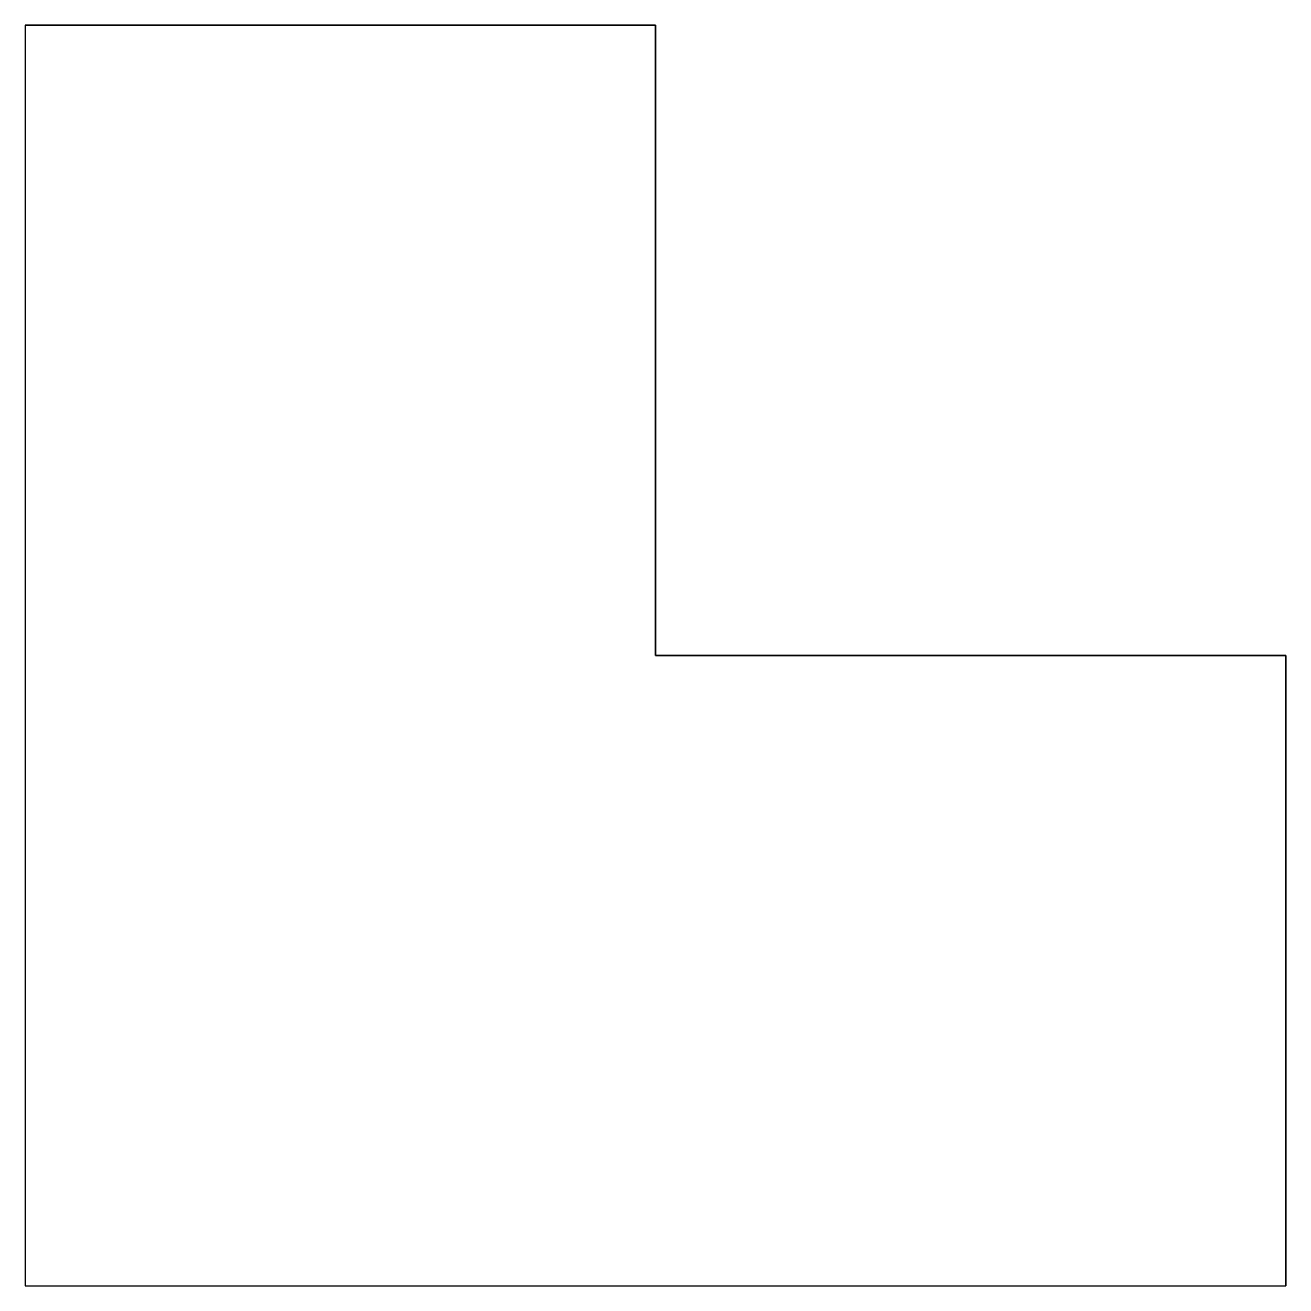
# Model space of a CAD drawing. Extents: x 0 to 4, y 0 to 4.
import ezdxf

# ---------------------------------------------------------------- set-up
doc = ezdxf.new("R2010")
doc.units = 0
doc.layers.get('0').update_dxf_attribs({"linetype": 'CONTINUOUS'})

# ---------------------------------------------------------------- blocks, each defined once
blk = doc.blocks.new('*U4')
at = {"color": 7}
for p, q in [((0, 4, 4), (2, 4, 4)), ((0, 4), (0, 4, 4)), ((0, 4, 4), (0, 0, 4)), ((0, 4), (0, 0)), ((2, 4), (0, 4)), ((2, 2), (2, 4)), ((2, 4), (2, 4, 4)), ((2, 4, 4), (2, 2, 4)), ((4, 2), (2, 2)), ((2, 2, 4), (4, 2, 4)), ((2, 2), (2, 2, 4)), ((4, 2, 4), (4, 0, 4)), ((4, 0), (4, 2)), ((4, 2, 4), (4, 2)), ((0, 0), (0, 0, 4)), ((0, 0, 4), (4, 0, 4)), ((0, 0), (4, 0)), ((4, 0, 4), (4, 0))]:
    blk.add_line(p, q, dxfattribs=at)

msp = doc.modelspace()

# ---------------------------------------------------------------- block references
msp.add_blockref('*U4', (0, 0))

doc.saveas('drawing.dxf')
